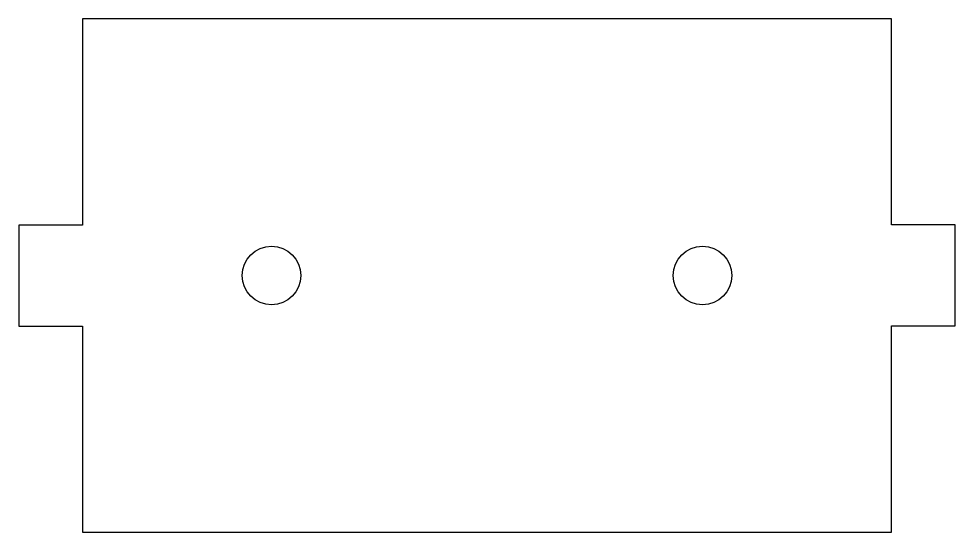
# Model space of a CAD drawing. Extents: x -86.3 to 6.3, y 179.5 to 230.3.
import ezdxf

# ---------------------------------------------------------------- set-up
doc = ezdxf.new("R2010")
doc.units = 0

msp = doc.modelspace()

# ---------------------------------------------------------------- linework, layer by layer
at = {"layer": '1'}
msp.add_lwpolyline([(6.345, 209.894), (0.045, 209.893), (0.045, 230.291), (-79.953, 230.283), (-79.953, 209.885), (-86.253, 209.885), (-86.253, 199.885), (-79.953, 199.886), (-79.953, 179.488), (0.045, 179.496), (0.045, 199.894), (6.345, 199.894)], close=True, dxfattribs=at)
for centre in [(-61.253, 204.887), (-18.654, 204.891)]:
    msp.add_circle(centre, 2.9, dxfattribs=at)

doc.saveas('drawing.dxf')
